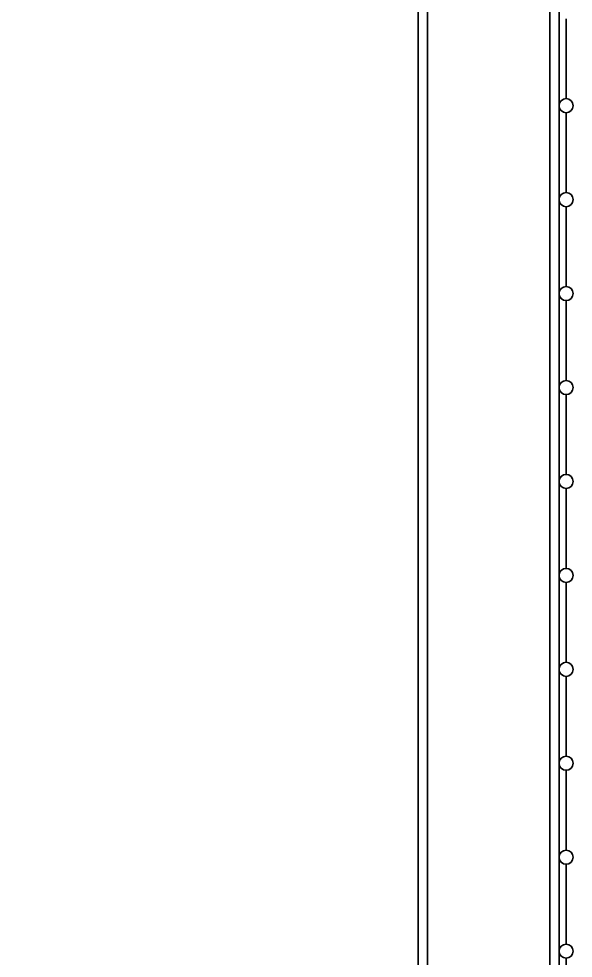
# Model space of a CAD drawing. Header units: millimetres. Extents: x 0 to 420, y 0 to 297.
# Drawn here: x 267.155 to 268.335, y 145.332 to 147.332 of the extents above; entities that cross this region are included whole.
import ezdxf

# ---------------------------------------------------------------- set-up
doc = ezdxf.new("R2010")
doc.units = ezdxf.units.MM
doc.layers.add('尺寸线层', color=150, linetype='Continuous')
doc.dimstyles.new('SLDDIMSTYLE1', dxfattribs={"dimtxt": 0.18, "dimasz": 1.016, "dimexe": 0, "dimexo": 0.0625, "dimgap": 0, "dimtad": 0, "dimtih": 1, "dimtoh": 1, "dimdec": 0, "dimrnd": 1e-09, "dimzin": 0, "dimdsep": 46, "dimtxsty": 'Standard', "dimblk1": 'DOT', "dimblk2": 'DOT', "dimsah": 1, "dimcen": 0.09, "dimadec": 0, "dimazin": 0, "dimtfac": 1.016, "dimtdec": 0, "dimtofl": 0, "dimtmove": 0, "dimatfit": 3, "dimldrblk": 'DOT', "dimfxl": 0, "dimfrac": 2, "dimtolj": 1, "dimtzin": 0, "dimarcsym": 0})

# ---------------------------------------------------------------- blocks, each defined once
blk = doc.blocks.new('_Dot')
at = {"color": 0, "linetype": 'ByBlock', "lineweight": -2}
blk.add_line((-0.5, 0), (-1, 0), dxfattribs=at)
at = {"color": 0, "linetype": 'ByBlock', "const_width": 0.5}
blk.add_lwpolyline([(-0.25, 0, 1), (0.25, 0, 1)], format="xyb", close=True, dxfattribs=at)

msp = doc.modelspace()

# ---------------------------------------------------------------- linework, layer by layer
at = {"color": 7, "linetype": 'Continuous', "lineweight": 35}
for p, q in [((268.0045, 150.5473), (268.0045, 144.9473)), ((268.0245, 150.5473), (268.0245, 144.9473)), ((268.2845, 150.5473), (268.2845, 144.9473)), ((268.3045, 150.5473), (268.3045, 144.9473)), ((268.3195, 147.1623), (268.3195, 147.3323)), ((268.3195, 146.9623), (268.3195, 147.1323)), ((268.3195, 146.7623), (268.3195, 146.9323)), ((268.3195, 146.5623), (268.3195, 146.7323)), ((268.3195, 146.3623), (268.3195, 146.5323)), ((268.3195, 146.1623), (268.3195, 146.3323)), ((268.3195, 145.9623), (268.3195, 146.1323)), ((268.3195, 145.7623), (268.3195, 145.9323)), ((268.3195, 145.5623), (268.3195, 145.7323)), ((268.3195, 145.3623), (268.3195, 145.5323)), ((268.3195, 145.1623), (268.3195, 145.3323))]:
    msp.add_line(p, q, dxfattribs=at)
for centre in [(268.3195, 147.1473), (268.3195, 146.9473), (268.3195, 146.7473), (268.3195, 146.5473), (268.3195, 146.3473), (268.3195, 146.1473), (268.3195, 145.9473), (268.3195, 145.7473), (268.3195, 145.5473), (268.3195, 145.3473)]:
    msp.add_circle(centre, 0.015, dxfattribs=at)

# ---------------------------------------------------------------- leaders
at = {"layer": '尺寸线层'}
msp.add_leader([(263.6597, 145.9901), (267.4138, 110.6927)], dimstyle='SLDDIMSTYLE1', dxfattribs=at)

doc.saveas('drawing.dxf')
